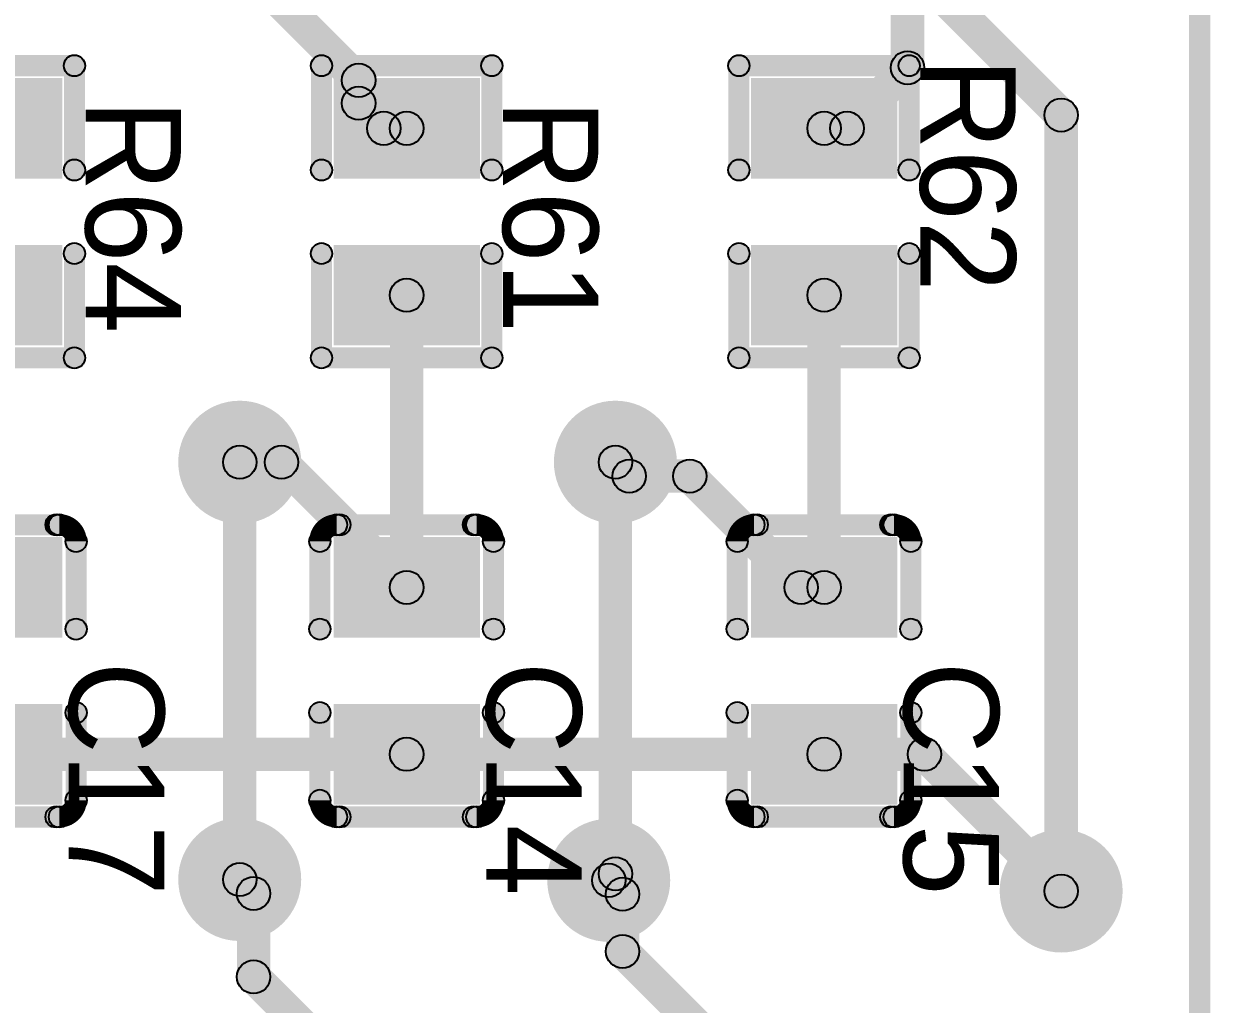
# Model space of a CAD drawing. Header units: millimetres. Extents: x 1.24 to 8.03, y 2.12 to 7.05.
# Drawn here: x 7.241 to 7.8, y 3.858 to 4.321 of the extents above; entities that cross this region are included whole.
import ezdxf

# ---------------------------------------------------------------- set-up
doc = ezdxf.new("R2010")
doc.units = ezdxf.units.MM
doc.header["$MEASUREMENT"] = 0
for name, color, linetype in [('BottomLayer', 5, 'Continuous'), ('BottomSolder', 6, 'Continuous'), ('KeepOutLayer', 6, 'Continuous'), ('TopLayer', 1, 'Continuous'), ('TopOverlay', 2, 'Continuous'), ('TopPaste', 8, 'Continuous'), ('TopSolder', 216, 'Continuous'), ('ViaHoleLayer', 16, 'Continuous')]:
    doc.layers.add(name, color=color, linetype=linetype)

# ---------------------------------------------------------------- blocks, each defined once
blk = doc.blocks.new('C0805_41')
at = {"layer": 'TopLayer'}
for points in [[(-0.059055, 0.030512), (-0.019685, 0.030512), (-0.019685, -0.030512), (-0.059055, -0.030512)], [(0.019685, 0.030512), (0.059055, 0.030512), (0.059055, -0.030512), (0.019685, -0.030512)]]:
    blk.add_hatch(color=1, dxfattribs=at).paths.add_polyline_path(points)
at = {"layer": 'TopOverlay'}
h = blk.add_hatch(color=2, dxfattribs=at)
edge = h.paths.add_edge_path()
edge.add_arc((-0.061023, 0.040945), 0.005, 0, 360)
h = blk.add_hatch(color=2, dxfattribs=at)
edge = h.paths.add_edge_path()
edge.add_arc((-0.061023, 0.040945), 0.005, 0, 360)
for points in [[(-0.019685, 0.045945), (-0.019685, 0.035945), (-0.061023, 0.035945), (-0.061023, 0.045945)], [(0.061023, 0.045945), (0.061023, 0.035945), (0.019685, 0.035945), (0.019685, 0.045945)], [(-0.063899, 0.031497), (-0.073899, 0.031497), (-0.073899, 0.033069), (-0.063899, 0.033069)], [(-0.063899, 0.031497), (-0.073899, 0.031497), (-0.073899, 0.032281), (-0.063899, 0.032281)], [(-0.063898, -0.031497), (-0.073898, -0.031497), (-0.073899, 0.031497), (-0.063899, 0.031497)], [(0.073899, 0.031497), (0.063899, 0.031497), (0.063899, 0.033069), (0.073899, 0.033069)], [(0.073899, -0.031496), (0.063899, -0.031496), (0.063899, 0.031497), (0.073899, 0.031497)], [(-0.063898, -0.03307), (-0.073898, -0.03307), (-0.073898, -0.031497), (-0.063898, -0.031497)], [(0.073899, -0.033069), (0.063899, -0.033069), (0.063899, -0.031496), (0.073899, -0.031496)], [(-0.019685, -0.035945), (-0.019685, -0.045945), (-0.061023, -0.045945), (-0.061023, -0.035945)], [(0.061023, -0.035945), (0.061023, -0.045945), (0.019685, -0.045945), (0.019685, -0.035945)]]:
    blk.add_hatch(color=2, dxfattribs=at).paths.add_polyline_path(points)
h = blk.add_hatch(color=2, dxfattribs=at)
edge = h.paths.add_edge_path()
edge.add_arc((-0.019685, 0.040945), 0.005, 0, 360)
h = blk.add_hatch(color=2, dxfattribs=at)
edge = h.paths.add_edge_path()
edge.add_arc((0.019685, 0.040945), 0.005, 0, 360)
h = blk.add_hatch(color=2, dxfattribs=at)
edge = h.paths.add_edge_path()
edge.add_arc((0.061023, 0.040945), 0.005, 0, 360)
h = blk.add_hatch(color=2, dxfattribs=at)
edge = h.paths.add_edge_path()
edge.add_arc((0.061023, 0.040945), 0.005, 0, 360)
h = blk.add_hatch(color=2, dxfattribs=at)
edge = h.paths.add_edge_path()
edge.add_arc((-0.068899, 0.033069), 0.005, 0, 360)
h = blk.add_hatch(color=2, dxfattribs=at)
edge = h.paths.add_edge_path()
edge.add_arc((-0.068899, 0.033069), 0.005, 0, 360)
h = blk.add_hatch(color=2, dxfattribs=at)
edge = h.paths.add_edge_path()
edge.add_arc((-0.068899, 0.032281), 0.005, 0, 360)
h = blk.add_hatch(color=2, dxfattribs=at)
edge = h.paths.add_edge_path()
edge.add_arc((-0.068899, 0.031497), 0.005, 0, 360)
h = blk.add_hatch(color=2, dxfattribs=at)
edge = h.paths.add_edge_path()
edge.add_arc((-0.068899, 0.031497), 0.005, 0, 360)
h = blk.add_hatch(color=2, dxfattribs=at)
edge = h.paths.add_edge_path()
edge.add_arc((-0.068899, 0.031497), 0.005, 0, 360)
h = blk.add_hatch(color=2, dxfattribs=at)
edge = h.paths.add_edge_path()
edge.add_arc((0.068899, 0.033069), 0.005, 0, 360)
h = blk.add_hatch(color=2, dxfattribs=at)
edge = h.paths.add_edge_path()
edge.add_arc((0.068899, 0.033069), 0.005, 0, 360)
h = blk.add_hatch(color=2, dxfattribs=at)
edge = h.paths.add_edge_path()
edge.add_arc((0.068899, 0.031497), 0.005, 0, 360)
h = blk.add_hatch(color=2, dxfattribs=at)
edge = h.paths.add_edge_path()
edge.add_arc((0.068899, 0.031497), 0.005, 0, 360)
h = blk.add_hatch(color=2, dxfattribs=at)
edge = h.paths.add_edge_path()
edge.add_arc((-0.068898, -0.031497), 0.005, 0, 360)
h = blk.add_hatch(color=2, dxfattribs=at)
edge = h.paths.add_edge_path()
edge.add_arc((-0.068898, -0.031497), 0.005, 0, 360)
h = blk.add_hatch(color=2, dxfattribs=at)
edge = h.paths.add_edge_path()
edge.add_arc((0.068899, -0.031496), 0.005, 0, 360)
h = blk.add_hatch(color=2, dxfattribs=at)
edge = h.paths.add_edge_path()
edge.add_arc((0.068899, -0.031496), 0.005, 0, 360)
h = blk.add_hatch(color=2, dxfattribs=at)
edge = h.paths.add_edge_path()
edge.add_arc((-0.068898, -0.03307), 0.005, 0, 360)
h = blk.add_hatch(color=2, dxfattribs=at)
edge = h.paths.add_edge_path()
edge.add_arc((-0.068898, -0.03307), 0.005, 0, 360)
h = blk.add_hatch(color=2, dxfattribs=at)
edge = h.paths.add_edge_path()
edge.add_arc((0.068899, -0.033069), 0.005, 0, 360)
h = blk.add_hatch(color=2, dxfattribs=at)
edge = h.paths.add_edge_path()
edge.add_arc((0.068899, -0.033069), 0.005, 0, 360)
h = blk.add_hatch(color=2, dxfattribs=at)
edge = h.paths.add_edge_path()
edge.add_arc((-0.061023, -0.040945), 0.005, 0, 360)
h = blk.add_hatch(color=2, dxfattribs=at)
edge = h.paths.add_edge_path()
edge.add_arc((-0.061023, -0.040945), 0.005, 0, 360)
h = blk.add_hatch(color=2, dxfattribs=at)
edge = h.paths.add_edge_path()
edge.add_arc((-0.019685, -0.040945), 0.005, 0, 360)
h = blk.add_hatch(color=2, dxfattribs=at)
edge = h.paths.add_edge_path()
edge.add_arc((0.019685, -0.040945), 0.005, 0, 360)
h = blk.add_hatch(color=2, dxfattribs=at)
edge = h.paths.add_edge_path()
edge.add_arc((0.061023, -0.040945), 0.005, 0, 360)
h = blk.add_hatch(color=2, dxfattribs=at)
edge = h.paths.add_edge_path()
edge.add_arc((0.061023, -0.040945), 0.005, 0, 360)
at = {"layer": 'TopPaste'}
for points in [[(-0.059055, 0.030512), (-0.019685, 0.030512), (-0.019685, -0.030512), (-0.059055, -0.030512)], [(0.019685, 0.030512), (0.059055, 0.030512), (0.059055, -0.030512), (0.019685, -0.030512)]]:
    blk.add_hatch(color=8, dxfattribs=at).paths.add_polyline_path(points)
at = {"layer": 'TopSolder'}
for points in [[(-0.063055, 0.034512), (-0.015685, 0.034512), (-0.015685, -0.034512), (-0.063055, -0.034512)], [(0.015685, 0.034512), (0.063055, 0.034512), (0.063055, -0.034512), (0.015685, -0.034512)]]:
    blk.add_hatch(color=216, dxfattribs=at).paths.add_polyline_path(points)
at = {"layer": 'TopOverlay', "const_width": 0.01}
for points in [[(-0.068899, 0.033069, -0.4142136), (-0.061023, 0.040945)], [(0.061023, 0.040945, -0.4142136), (0.068899, 0.033069)], [(-0.061023, -0.040945, -0.4142136), (-0.068898, -0.03307)], [(0.068899, -0.033069, -0.4142136), (0.061023, -0.040945)]]:
    blk.add_lwpolyline(points, format="xyb", dxfattribs=at)
at = {"layer": 'TopOverlay'}
for centre in [(-0.061023, 0.040945), (-0.061023, 0.040945), (-0.019685, 0.040945), (0.019685, 0.040945), (0.061023, 0.040945), (0.061023, 0.040945), (-0.068899, 0.033069), (-0.068899, 0.033069), (-0.068899, 0.032281), (-0.068899, 0.031497), (-0.068899, 0.031497), (-0.068899, 0.031497), (0.068899, 0.033069), (0.068899, 0.033069), (0.068899, 0.031497), (0.068899, 0.031497), (-0.068898, -0.031497), (-0.068898, -0.031497), (0.068899, -0.031496), (0.068899, -0.031496), (-0.068898, -0.03307), (-0.068898, -0.03307), (0.068899, -0.033069), (0.068899, -0.033069), (-0.061023, -0.040945), (-0.061023, -0.040945), (-0.019685, -0.040945), (0.019685, -0.040945), (0.061023, -0.040945), (0.061023, -0.040945)]:
    blk.add_circle(centre, 0.005, dxfattribs=at)
blk = doc.blocks.new('C0805_42')
at = {"layer": 'TopLayer'}
for points in [[(-0.059055, 0.030512), (-0.019685, 0.030512), (-0.019685, -0.030512), (-0.059055, -0.030512)], [(0.019685, 0.030512), (0.059055, 0.030512), (0.059055, -0.030512), (0.019685, -0.030512)]]:
    blk.add_hatch(color=1, dxfattribs=at).paths.add_polyline_path(points)
at = {"layer": 'TopOverlay'}
h = blk.add_hatch(color=2, dxfattribs=at)
edge = h.paths.add_edge_path()
edge.add_arc((-0.061023, 0.040945), 0.005, 0, 360)
h = blk.add_hatch(color=2, dxfattribs=at)
edge = h.paths.add_edge_path()
edge.add_arc((-0.061023, 0.040945), 0.005, 0, 360)
for points in [[(-0.019685, 0.045945), (-0.019685, 0.035945), (-0.061023, 0.035945), (-0.061023, 0.045945)], [(0.061023, 0.045945), (0.061023, 0.035945), (0.019685, 0.035945), (0.019685, 0.045945)], [(-0.063899, 0.031497), (-0.073899, 0.031497), (-0.073899, 0.033069), (-0.063899, 0.033069)], [(-0.063899, 0.031497), (-0.073899, 0.031497), (-0.073899, 0.032281), (-0.063899, 0.032281)], [(-0.063898, -0.031497), (-0.073898, -0.031497), (-0.073899, 0.031497), (-0.063899, 0.031497)], [(0.073899, 0.031497), (0.063899, 0.031497), (0.063899, 0.033069), (0.073899, 0.033069)], [(0.073899, -0.031496), (0.063899, -0.031496), (0.063899, 0.031497), (0.073899, 0.031497)], [(-0.063898, -0.03307), (-0.073898, -0.03307), (-0.073898, -0.031497), (-0.063898, -0.031497)], [(0.073899, -0.033069), (0.063899, -0.033069), (0.063899, -0.031496), (0.073899, -0.031496)], [(-0.019685, -0.035945), (-0.019685, -0.045945), (-0.061023, -0.045945), (-0.061023, -0.035945)], [(0.061023, -0.035945), (0.061023, -0.045945), (0.019685, -0.045945), (0.019685, -0.035945)]]:
    blk.add_hatch(color=2, dxfattribs=at).paths.add_polyline_path(points)
h = blk.add_hatch(color=2, dxfattribs=at)
edge = h.paths.add_edge_path()
edge.add_arc((-0.019685, 0.040945), 0.005, 0, 360)
h = blk.add_hatch(color=2, dxfattribs=at)
edge = h.paths.add_edge_path()
edge.add_arc((0.019685, 0.040945), 0.005, 0, 360)
h = blk.add_hatch(color=2, dxfattribs=at)
edge = h.paths.add_edge_path()
edge.add_arc((0.061023, 0.040945), 0.005, 0, 360)
h = blk.add_hatch(color=2, dxfattribs=at)
edge = h.paths.add_edge_path()
edge.add_arc((0.061023, 0.040945), 0.005, 0, 360)
h = blk.add_hatch(color=2, dxfattribs=at)
edge = h.paths.add_edge_path()
edge.add_arc((-0.068899, 0.033069), 0.005, 0, 360)
h = blk.add_hatch(color=2, dxfattribs=at)
edge = h.paths.add_edge_path()
edge.add_arc((-0.068899, 0.033069), 0.005, 0, 360)
h = blk.add_hatch(color=2, dxfattribs=at)
edge = h.paths.add_edge_path()
edge.add_arc((-0.068899, 0.032281), 0.005, 0, 360)
h = blk.add_hatch(color=2, dxfattribs=at)
edge = h.paths.add_edge_path()
edge.add_arc((-0.068899, 0.031497), 0.005, 0, 360)
h = blk.add_hatch(color=2, dxfattribs=at)
edge = h.paths.add_edge_path()
edge.add_arc((-0.068899, 0.031497), 0.005, 0, 360)
h = blk.add_hatch(color=2, dxfattribs=at)
edge = h.paths.add_edge_path()
edge.add_arc((-0.068899, 0.031497), 0.005, 0, 360)
h = blk.add_hatch(color=2, dxfattribs=at)
edge = h.paths.add_edge_path()
edge.add_arc((0.068899, 0.033069), 0.005, 0, 360)
h = blk.add_hatch(color=2, dxfattribs=at)
edge = h.paths.add_edge_path()
edge.add_arc((0.068899, 0.033069), 0.005, 0, 360)
h = blk.add_hatch(color=2, dxfattribs=at)
edge = h.paths.add_edge_path()
edge.add_arc((0.068899, 0.031497), 0.005, 0, 360)
h = blk.add_hatch(color=2, dxfattribs=at)
edge = h.paths.add_edge_path()
edge.add_arc((0.068899, 0.031497), 0.005, 0, 360)
h = blk.add_hatch(color=2, dxfattribs=at)
edge = h.paths.add_edge_path()
edge.add_arc((-0.068898, -0.031497), 0.005, 0, 360)
h = blk.add_hatch(color=2, dxfattribs=at)
edge = h.paths.add_edge_path()
edge.add_arc((-0.068898, -0.031497), 0.005, 0, 360)
h = blk.add_hatch(color=2, dxfattribs=at)
edge = h.paths.add_edge_path()
edge.add_arc((0.068899, -0.031496), 0.005, 0, 360)
h = blk.add_hatch(color=2, dxfattribs=at)
edge = h.paths.add_edge_path()
edge.add_arc((0.068899, -0.031496), 0.005, 0, 360)
h = blk.add_hatch(color=2, dxfattribs=at)
edge = h.paths.add_edge_path()
edge.add_arc((-0.068898, -0.03307), 0.005, 0, 360)
h = blk.add_hatch(color=2, dxfattribs=at)
edge = h.paths.add_edge_path()
edge.add_arc((-0.068898, -0.03307), 0.005, 0, 360)
h = blk.add_hatch(color=2, dxfattribs=at)
edge = h.paths.add_edge_path()
edge.add_arc((0.068899, -0.033069), 0.005, 0, 360)
h = blk.add_hatch(color=2, dxfattribs=at)
edge = h.paths.add_edge_path()
edge.add_arc((0.068899, -0.033069), 0.005, 0, 360)
h = blk.add_hatch(color=2, dxfattribs=at)
edge = h.paths.add_edge_path()
edge.add_arc((-0.061023, -0.040945), 0.005, 0, 360)
h = blk.add_hatch(color=2, dxfattribs=at)
edge = h.paths.add_edge_path()
edge.add_arc((-0.061023, -0.040945), 0.005, 0, 360)
h = blk.add_hatch(color=2, dxfattribs=at)
edge = h.paths.add_edge_path()
edge.add_arc((-0.019685, -0.040945), 0.005, 0, 360)
h = blk.add_hatch(color=2, dxfattribs=at)
edge = h.paths.add_edge_path()
edge.add_arc((0.019685, -0.040945), 0.005, 0, 360)
h = blk.add_hatch(color=2, dxfattribs=at)
edge = h.paths.add_edge_path()
edge.add_arc((0.061023, -0.040945), 0.005, 0, 360)
h = blk.add_hatch(color=2, dxfattribs=at)
edge = h.paths.add_edge_path()
edge.add_arc((0.061023, -0.040945), 0.005, 0, 360)
at = {"layer": 'TopPaste'}
for points in [[(-0.059055, 0.030512), (-0.019685, 0.030512), (-0.019685, -0.030512), (-0.059055, -0.030512)], [(0.019685, 0.030512), (0.059055, 0.030512), (0.059055, -0.030512), (0.019685, -0.030512)]]:
    blk.add_hatch(color=8, dxfattribs=at).paths.add_polyline_path(points)
at = {"layer": 'TopSolder'}
for points in [[(-0.063055, 0.034512), (-0.015685, 0.034512), (-0.015685, -0.034512), (-0.063055, -0.034512)], [(0.015685, 0.034512), (0.063055, 0.034512), (0.063055, -0.034512), (0.015685, -0.034512)]]:
    blk.add_hatch(color=216, dxfattribs=at).paths.add_polyline_path(points)
at = {"layer": 'TopOverlay', "const_width": 0.01}
for points in [[(-0.068899, 0.033069, -0.4142136), (-0.061023, 0.040945)], [(0.061023, 0.040945, -0.4142136), (0.068899, 0.033069)], [(-0.061023, -0.040945, -0.4142136), (-0.068898, -0.03307)], [(0.068899, -0.033069, -0.4142136), (0.061023, -0.040945)]]:
    blk.add_lwpolyline(points, format="xyb", dxfattribs=at)
at = {"layer": 'TopOverlay'}
for centre in [(-0.061023, 0.040945), (-0.061023, 0.040945), (-0.019685, 0.040945), (0.019685, 0.040945), (0.061023, 0.040945), (0.061023, 0.040945), (-0.068899, 0.033069), (-0.068899, 0.033069), (-0.068899, 0.032281), (-0.068899, 0.031497), (-0.068899, 0.031497), (-0.068899, 0.031497), (0.068899, 0.033069), (0.068899, 0.033069), (0.068899, 0.031497), (0.068899, 0.031497), (-0.068898, -0.031497), (-0.068898, -0.031497), (0.068899, -0.031496), (0.068899, -0.031496), (-0.068898, -0.03307), (-0.068898, -0.03307), (0.068899, -0.033069), (0.068899, -0.033069), (-0.061023, -0.040945), (-0.061023, -0.040945), (-0.019685, -0.040945), (0.019685, -0.040945), (0.061023, -0.040945), (0.061023, -0.040945)]:
    blk.add_circle(centre, 0.005, dxfattribs=at)
blk = doc.blocks.new('C0805_44')
at = {"layer": 'TopLayer'}
for points in [[(-0.059055, 0.030512), (-0.019685, 0.030512), (-0.019685, -0.030512), (-0.059055, -0.030512)], [(0.019685, 0.030512), (0.059055, 0.030512), (0.059055, -0.030512), (0.019685, -0.030512)]]:
    blk.add_hatch(color=1, dxfattribs=at).paths.add_polyline_path(points)
at = {"layer": 'TopOverlay'}
h = blk.add_hatch(color=2, dxfattribs=at)
edge = h.paths.add_edge_path()
edge.add_arc((-0.061023, 0.040945), 0.005, 0, 360)
h = blk.add_hatch(color=2, dxfattribs=at)
edge = h.paths.add_edge_path()
edge.add_arc((-0.061023, 0.040945), 0.005, 0, 360)
for points in [[(-0.019685, 0.045945), (-0.019685, 0.035945), (-0.061023, 0.035945), (-0.061023, 0.045945)], [(0.061023, 0.045945), (0.061023, 0.035945), (0.019685, 0.035945), (0.019685, 0.045945)], [(-0.063899, 0.031497), (-0.073899, 0.031497), (-0.073899, 0.033069), (-0.063899, 0.033069)], [(-0.063899, 0.031497), (-0.073899, 0.031497), (-0.073899, 0.032281), (-0.063899, 0.032281)], [(-0.063898, -0.031497), (-0.073898, -0.031497), (-0.073899, 0.031497), (-0.063899, 0.031497)], [(0.073899, 0.031497), (0.063899, 0.031497), (0.063899, 0.033069), (0.073899, 0.033069)], [(0.073899, -0.031496), (0.063899, -0.031496), (0.063899, 0.031497), (0.073899, 0.031497)], [(-0.063898, -0.03307), (-0.073898, -0.03307), (-0.073898, -0.031497), (-0.063898, -0.031497)], [(0.073899, -0.033069), (0.063899, -0.033069), (0.063899, -0.031496), (0.073899, -0.031496)], [(-0.019685, -0.035945), (-0.019685, -0.045945), (-0.061023, -0.045945), (-0.061023, -0.035945)], [(0.061023, -0.035945), (0.061023, -0.045945), (0.019685, -0.045945), (0.019685, -0.035945)]]:
    blk.add_hatch(color=2, dxfattribs=at).paths.add_polyline_path(points)
h = blk.add_hatch(color=2, dxfattribs=at)
edge = h.paths.add_edge_path()
edge.add_arc((-0.019685, 0.040945), 0.005, 0, 360)
h = blk.add_hatch(color=2, dxfattribs=at)
edge = h.paths.add_edge_path()
edge.add_arc((0.019685, 0.040945), 0.005, 0, 360)
h = blk.add_hatch(color=2, dxfattribs=at)
edge = h.paths.add_edge_path()
edge.add_arc((0.061023, 0.040945), 0.005, 0, 360)
h = blk.add_hatch(color=2, dxfattribs=at)
edge = h.paths.add_edge_path()
edge.add_arc((0.061023, 0.040945), 0.005, 0, 360)
h = blk.add_hatch(color=2, dxfattribs=at)
edge = h.paths.add_edge_path()
edge.add_arc((-0.068899, 0.033069), 0.005, 0, 360)
h = blk.add_hatch(color=2, dxfattribs=at)
edge = h.paths.add_edge_path()
edge.add_arc((-0.068899, 0.033069), 0.005, 0, 360)
h = blk.add_hatch(color=2, dxfattribs=at)
edge = h.paths.add_edge_path()
edge.add_arc((-0.068899, 0.032281), 0.005, 0, 360)
h = blk.add_hatch(color=2, dxfattribs=at)
edge = h.paths.add_edge_path()
edge.add_arc((-0.068899, 0.031497), 0.005, 0, 360)
h = blk.add_hatch(color=2, dxfattribs=at)
edge = h.paths.add_edge_path()
edge.add_arc((-0.068899, 0.031497), 0.005, 0, 360)
h = blk.add_hatch(color=2, dxfattribs=at)
edge = h.paths.add_edge_path()
edge.add_arc((-0.068899, 0.031497), 0.005, 0, 360)
h = blk.add_hatch(color=2, dxfattribs=at)
edge = h.paths.add_edge_path()
edge.add_arc((0.068899, 0.033069), 0.005, 0, 360)
h = blk.add_hatch(color=2, dxfattribs=at)
edge = h.paths.add_edge_path()
edge.add_arc((0.068899, 0.033069), 0.005, 0, 360)
h = blk.add_hatch(color=2, dxfattribs=at)
edge = h.paths.add_edge_path()
edge.add_arc((0.068899, 0.031497), 0.005, 0, 360)
h = blk.add_hatch(color=2, dxfattribs=at)
edge = h.paths.add_edge_path()
edge.add_arc((0.068899, 0.031497), 0.005, 0, 360)
h = blk.add_hatch(color=2, dxfattribs=at)
edge = h.paths.add_edge_path()
edge.add_arc((-0.068898, -0.031497), 0.005, 0, 360)
h = blk.add_hatch(color=2, dxfattribs=at)
edge = h.paths.add_edge_path()
edge.add_arc((-0.068898, -0.031497), 0.005, 0, 360)
h = blk.add_hatch(color=2, dxfattribs=at)
edge = h.paths.add_edge_path()
edge.add_arc((0.068899, -0.031496), 0.005, 0, 360)
h = blk.add_hatch(color=2, dxfattribs=at)
edge = h.paths.add_edge_path()
edge.add_arc((0.068899, -0.031496), 0.005, 0, 360)
h = blk.add_hatch(color=2, dxfattribs=at)
edge = h.paths.add_edge_path()
edge.add_arc((-0.068898, -0.03307), 0.005, 0, 360)
h = blk.add_hatch(color=2, dxfattribs=at)
edge = h.paths.add_edge_path()
edge.add_arc((-0.068898, -0.03307), 0.005, 0, 360)
h = blk.add_hatch(color=2, dxfattribs=at)
edge = h.paths.add_edge_path()
edge.add_arc((0.068899, -0.033069), 0.005, 0, 360)
h = blk.add_hatch(color=2, dxfattribs=at)
edge = h.paths.add_edge_path()
edge.add_arc((0.068899, -0.033069), 0.005, 0, 360)
h = blk.add_hatch(color=2, dxfattribs=at)
edge = h.paths.add_edge_path()
edge.add_arc((-0.061023, -0.040945), 0.005, 0, 360)
h = blk.add_hatch(color=2, dxfattribs=at)
edge = h.paths.add_edge_path()
edge.add_arc((-0.061023, -0.040945), 0.005, 0, 360)
h = blk.add_hatch(color=2, dxfattribs=at)
edge = h.paths.add_edge_path()
edge.add_arc((-0.019685, -0.040945), 0.005, 0, 360)
h = blk.add_hatch(color=2, dxfattribs=at)
edge = h.paths.add_edge_path()
edge.add_arc((0.019685, -0.040945), 0.005, 0, 360)
h = blk.add_hatch(color=2, dxfattribs=at)
edge = h.paths.add_edge_path()
edge.add_arc((0.061023, -0.040945), 0.005, 0, 360)
h = blk.add_hatch(color=2, dxfattribs=at)
edge = h.paths.add_edge_path()
edge.add_arc((0.061023, -0.040945), 0.005, 0, 360)
at = {"layer": 'TopPaste'}
for points in [[(-0.059055, 0.030512), (-0.019685, 0.030512), (-0.019685, -0.030512), (-0.059055, -0.030512)], [(0.019685, 0.030512), (0.059055, 0.030512), (0.059055, -0.030512), (0.019685, -0.030512)]]:
    blk.add_hatch(color=8, dxfattribs=at).paths.add_polyline_path(points)
at = {"layer": 'TopSolder'}
for points in [[(-0.063055, 0.034512), (-0.015685, 0.034512), (-0.015685, -0.034512), (-0.063055, -0.034512)], [(0.015685, 0.034512), (0.063055, 0.034512), (0.063055, -0.034512), (0.015685, -0.034512)]]:
    blk.add_hatch(color=216, dxfattribs=at).paths.add_polyline_path(points)
at = {"layer": 'TopOverlay', "const_width": 0.01}
for points in [[(-0.068899, 0.033069, -0.4142136), (-0.061023, 0.040945)], [(0.061023, 0.040945, -0.4142136), (0.068899, 0.033069)], [(-0.061023, -0.040945, -0.4142136), (-0.068898, -0.03307)], [(0.068899, -0.033069, -0.4142136), (0.061023, -0.040945)]]:
    blk.add_lwpolyline(points, format="xyb", dxfattribs=at)
at = {"layer": 'TopOverlay'}
for centre in [(-0.061023, 0.040945), (-0.061023, 0.040945), (-0.019685, 0.040945), (0.019685, 0.040945), (0.061023, 0.040945), (0.061023, 0.040945), (-0.068899, 0.033069), (-0.068899, 0.033069), (-0.068899, 0.032281), (-0.068899, 0.031497), (-0.068899, 0.031497), (-0.068899, 0.031497), (0.068899, 0.033069), (0.068899, 0.033069), (0.068899, 0.031497), (0.068899, 0.031497), (-0.068898, -0.031497), (-0.068898, -0.031497), (0.068899, -0.031496), (0.068899, -0.031496), (-0.068898, -0.03307), (-0.068898, -0.03307), (0.068899, -0.033069), (0.068899, -0.033069), (-0.061023, -0.040945), (-0.061023, -0.040945), (-0.019685, -0.040945), (0.019685, -0.040945), (0.061023, -0.040945), (0.061023, -0.040945)]:
    blk.add_circle(centre, 0.005, dxfattribs=at)
blk = doc.blocks.new('R0805_111')
at = {"layer": 'TopLayer'}
for points in [[(-0.05906, 0.03051), (-0.01969, 0.03051), (-0.01969, -0.03051), (-0.05906, -0.03051)], [(0.01969, 0.03051), (0.05906, 0.03051), (0.05906, -0.03051), (0.01969, -0.03051)]]:
    blk.add_hatch(color=1, dxfattribs=at).paths.add_polyline_path(points)
at = {"layer": 'TopOverlay'}
h = blk.add_hatch(color=2, dxfattribs=at)
edge = h.paths.add_edge_path()
edge.add_arc((-0.0689, 0.04016), 0.005, 0, 360)
h = blk.add_hatch(color=2, dxfattribs=at)
edge = h.paths.add_edge_path()
edge.add_arc((-0.0689, 0.04016), 0.005, 0, 360)
for points in [[(-0.0689, 0.03516), (-0.0689, 0.04516), (-0.01969, 0.04516), (-0.01969, 0.03516)], [(0.01969, 0.03516), (0.01969, 0.04516), (0.0689, 0.04516), (0.0689, 0.03516)], [(-0.0739, 0.04016), (-0.0639, 0.04016), (-0.0639, -0.04016), (-0.0739, -0.04016)], [(0.0639, 0.04016), (0.0739, 0.04016), (0.0739, -0.04016), (0.0639, -0.04016)], [(-0.0689, -0.04516), (-0.0689, -0.03516), (-0.01969, -0.03516), (-0.01969, -0.04516)], [(0.01969, -0.04516), (0.01969, -0.03516), (0.0689, -0.03516), (0.0689, -0.04516)]]:
    blk.add_hatch(color=2, dxfattribs=at).paths.add_polyline_path(points)
h = blk.add_hatch(color=2, dxfattribs=at)
edge = h.paths.add_edge_path()
edge.add_arc((-0.01969, 0.04016), 0.005, 0, 360)
h = blk.add_hatch(color=2, dxfattribs=at)
edge = h.paths.add_edge_path()
edge.add_arc((0.01969, 0.04016), 0.005, 0, 360)
h = blk.add_hatch(color=2, dxfattribs=at)
edge = h.paths.add_edge_path()
edge.add_arc((0.0689, 0.04016), 0.005, 0, 360)
h = blk.add_hatch(color=2, dxfattribs=at)
edge = h.paths.add_edge_path()
edge.add_arc((0.0689, 0.04016), 0.005, 0, 360)
h = blk.add_hatch(color=2, dxfattribs=at)
edge = h.paths.add_edge_path()
edge.add_arc((-0.0689, -0.04016), 0.005, 0, 360)
h = blk.add_hatch(color=2, dxfattribs=at)
edge = h.paths.add_edge_path()
edge.add_arc((-0.0689, -0.04016), 0.005, 0, 360)
h = blk.add_hatch(color=2, dxfattribs=at)
edge = h.paths.add_edge_path()
edge.add_arc((-0.01969, -0.04016), 0.005, 0, 360)
h = blk.add_hatch(color=2, dxfattribs=at)
edge = h.paths.add_edge_path()
edge.add_arc((0.01969, -0.04016), 0.005, 0, 360)
h = blk.add_hatch(color=2, dxfattribs=at)
edge = h.paths.add_edge_path()
edge.add_arc((0.0689, -0.04016), 0.005, 0, 360)
h = blk.add_hatch(color=2, dxfattribs=at)
edge = h.paths.add_edge_path()
edge.add_arc((0.0689, -0.04016), 0.005, 0, 360)
at = {"layer": 'TopPaste'}
for points in [[(-0.05906, 0.03051), (-0.01969, 0.03051), (-0.01969, -0.03051), (-0.05906, -0.03051)], [(0.01969, 0.03051), (0.05906, 0.03051), (0.05906, -0.03051), (0.01969, -0.03051)]]:
    blk.add_hatch(color=8, dxfattribs=at).paths.add_polyline_path(points)
at = {"layer": 'TopSolder'}
for points in [[(-0.06305, 0.03451), (-0.01569, 0.03451), (-0.01569, -0.03451), (-0.06305, -0.03451)], [(0.01569, 0.03451), (0.06305, 0.03451), (0.06305, -0.03451), (0.01569, -0.03451)]]:
    blk.add_hatch(color=216, dxfattribs=at).paths.add_polyline_path(points)
at = {"layer": 'TopOverlay'}
for centre in [(-0.0689, 0.04016), (-0.0689, 0.04016), (-0.01969, 0.04016), (0.01969, 0.04016), (0.0689, 0.04016), (0.0689, 0.04016), (-0.0689, -0.04016), (-0.0689, -0.04016), (-0.01969, -0.04016), (0.01969, -0.04016), (0.0689, -0.04016), (0.0689, -0.04016)]:
    blk.add_circle(centre, 0.005, dxfattribs=at)
blk = doc.blocks.new('R0805_112')
at = {"layer": 'TopLayer'}
for points in [[(-0.05906, 0.03051), (-0.01969, 0.03051), (-0.01969, -0.03051), (-0.05906, -0.03051)], [(0.01969, 0.03051), (0.05906, 0.03051), (0.05906, -0.03051), (0.01969, -0.03051)]]:
    blk.add_hatch(color=1, dxfattribs=at).paths.add_polyline_path(points)
at = {"layer": 'TopOverlay'}
h = blk.add_hatch(color=2, dxfattribs=at)
edge = h.paths.add_edge_path()
edge.add_arc((-0.0689, 0.04016), 0.005, 0, 360)
h = blk.add_hatch(color=2, dxfattribs=at)
edge = h.paths.add_edge_path()
edge.add_arc((-0.0689, 0.04016), 0.005, 0, 360)
for points in [[(-0.0689, 0.03516), (-0.0689, 0.04516), (-0.01969, 0.04516), (-0.01969, 0.03516)], [(0.01969, 0.03516), (0.01969, 0.04516), (0.0689, 0.04516), (0.0689, 0.03516)], [(-0.0739, 0.04016), (-0.0639, 0.04016), (-0.0639, -0.04016), (-0.0739, -0.04016)], [(0.0639, 0.04016), (0.0739, 0.04016), (0.0739, -0.04016), (0.0639, -0.04016)], [(-0.0689, -0.04516), (-0.0689, -0.03516), (-0.01969, -0.03516), (-0.01969, -0.04516)], [(0.01969, -0.04516), (0.01969, -0.03516), (0.0689, -0.03516), (0.0689, -0.04516)]]:
    blk.add_hatch(color=2, dxfattribs=at).paths.add_polyline_path(points)
h = blk.add_hatch(color=2, dxfattribs=at)
edge = h.paths.add_edge_path()
edge.add_arc((-0.01969, 0.04016), 0.005, 0, 360)
h = blk.add_hatch(color=2, dxfattribs=at)
edge = h.paths.add_edge_path()
edge.add_arc((0.01969, 0.04016), 0.005, 0, 360)
h = blk.add_hatch(color=2, dxfattribs=at)
edge = h.paths.add_edge_path()
edge.add_arc((0.0689, 0.04016), 0.005, 0, 360)
h = blk.add_hatch(color=2, dxfattribs=at)
edge = h.paths.add_edge_path()
edge.add_arc((0.0689, 0.04016), 0.005, 0, 360)
h = blk.add_hatch(color=2, dxfattribs=at)
edge = h.paths.add_edge_path()
edge.add_arc((-0.0689, -0.04016), 0.005, 0, 360)
h = blk.add_hatch(color=2, dxfattribs=at)
edge = h.paths.add_edge_path()
edge.add_arc((-0.0689, -0.04016), 0.005, 0, 360)
h = blk.add_hatch(color=2, dxfattribs=at)
edge = h.paths.add_edge_path()
edge.add_arc((-0.01969, -0.04016), 0.005, 0, 360)
h = blk.add_hatch(color=2, dxfattribs=at)
edge = h.paths.add_edge_path()
edge.add_arc((0.01969, -0.04016), 0.005, 0, 360)
h = blk.add_hatch(color=2, dxfattribs=at)
edge = h.paths.add_edge_path()
edge.add_arc((0.0689, -0.04016), 0.005, 0, 360)
h = blk.add_hatch(color=2, dxfattribs=at)
edge = h.paths.add_edge_path()
edge.add_arc((0.0689, -0.04016), 0.005, 0, 360)
at = {"layer": 'TopPaste'}
for points in [[(-0.05906, 0.03051), (-0.01969, 0.03051), (-0.01969, -0.03051), (-0.05906, -0.03051)], [(0.01969, 0.03051), (0.05906, 0.03051), (0.05906, -0.03051), (0.01969, -0.03051)]]:
    blk.add_hatch(color=8, dxfattribs=at).paths.add_polyline_path(points)
at = {"layer": 'TopSolder'}
for points in [[(-0.06305, 0.03451), (-0.01569, 0.03451), (-0.01569, -0.03451), (-0.06305, -0.03451)], [(0.01569, 0.03451), (0.06305, 0.03451), (0.06305, -0.03451), (0.01569, -0.03451)]]:
    blk.add_hatch(color=216, dxfattribs=at).paths.add_polyline_path(points)
at = {"layer": 'TopOverlay'}
for centre in [(-0.0689, 0.04016), (-0.0689, 0.04016), (-0.01969, 0.04016), (0.01969, 0.04016), (0.0689, 0.04016), (0.0689, 0.04016), (-0.0689, -0.04016), (-0.0689, -0.04016), (-0.01969, -0.04016), (0.01969, -0.04016), (0.0689, -0.04016), (0.0689, -0.04016)]:
    blk.add_circle(centre, 0.005, dxfattribs=at)
blk = doc.blocks.new('R0805_114')
at = {"layer": 'TopLayer'}
for points in [[(-0.05906, 0.03051), (-0.01969, 0.03051), (-0.01969, -0.03051), (-0.05906, -0.03051)], [(0.01969, 0.03051), (0.05906, 0.03051), (0.05906, -0.03051), (0.01969, -0.03051)]]:
    blk.add_hatch(color=1, dxfattribs=at).paths.add_polyline_path(points)
at = {"layer": 'TopOverlay'}
h = blk.add_hatch(color=2, dxfattribs=at)
edge = h.paths.add_edge_path()
edge.add_arc((-0.0689, 0.04016), 0.005, 0, 360)
h = blk.add_hatch(color=2, dxfattribs=at)
edge = h.paths.add_edge_path()
edge.add_arc((-0.0689, 0.04016), 0.005, 0, 360)
for points in [[(-0.0689, 0.03516), (-0.0689, 0.04516), (-0.01969, 0.04516), (-0.01969, 0.03516)], [(0.01969, 0.03516), (0.01969, 0.04516), (0.0689, 0.04516), (0.0689, 0.03516)], [(-0.0739, 0.04016), (-0.0639, 0.04016), (-0.0639, -0.04016), (-0.0739, -0.04016)], [(0.0639, 0.04016), (0.0739, 0.04016), (0.0739, -0.04016), (0.0639, -0.04016)], [(-0.0689, -0.04516), (-0.0689, -0.03516), (-0.01969, -0.03516), (-0.01969, -0.04516)], [(0.01969, -0.04516), (0.01969, -0.03516), (0.0689, -0.03516), (0.0689, -0.04516)]]:
    blk.add_hatch(color=2, dxfattribs=at).paths.add_polyline_path(points)
h = blk.add_hatch(color=2, dxfattribs=at)
edge = h.paths.add_edge_path()
edge.add_arc((-0.01969, 0.04016), 0.005, 0, 360)
h = blk.add_hatch(color=2, dxfattribs=at)
edge = h.paths.add_edge_path()
edge.add_arc((0.01969, 0.04016), 0.005, 0, 360)
h = blk.add_hatch(color=2, dxfattribs=at)
edge = h.paths.add_edge_path()
edge.add_arc((0.0689, 0.04016), 0.005, 0, 360)
h = blk.add_hatch(color=2, dxfattribs=at)
edge = h.paths.add_edge_path()
edge.add_arc((0.0689, 0.04016), 0.005, 0, 360)
h = blk.add_hatch(color=2, dxfattribs=at)
edge = h.paths.add_edge_path()
edge.add_arc((-0.0689, -0.04016), 0.005, 0, 360)
h = blk.add_hatch(color=2, dxfattribs=at)
edge = h.paths.add_edge_path()
edge.add_arc((-0.0689, -0.04016), 0.005, 0, 360)
h = blk.add_hatch(color=2, dxfattribs=at)
edge = h.paths.add_edge_path()
edge.add_arc((-0.01969, -0.04016), 0.005, 0, 360)
h = blk.add_hatch(color=2, dxfattribs=at)
edge = h.paths.add_edge_path()
edge.add_arc((0.01969, -0.04016), 0.005, 0, 360)
h = blk.add_hatch(color=2, dxfattribs=at)
edge = h.paths.add_edge_path()
edge.add_arc((0.0689, -0.04016), 0.005, 0, 360)
h = blk.add_hatch(color=2, dxfattribs=at)
edge = h.paths.add_edge_path()
edge.add_arc((0.0689, -0.04016), 0.005, 0, 360)
at = {"layer": 'TopPaste'}
for points in [[(-0.05906, 0.03051), (-0.01969, 0.03051), (-0.01969, -0.03051), (-0.05906, -0.03051)], [(0.01969, 0.03051), (0.05906, 0.03051), (0.05906, -0.03051), (0.01969, -0.03051)]]:
    blk.add_hatch(color=8, dxfattribs=at).paths.add_polyline_path(points)
at = {"layer": 'TopSolder'}
for points in [[(-0.06305, 0.03451), (-0.01569, 0.03451), (-0.01569, -0.03451), (-0.06305, -0.03451)], [(0.01569, 0.03451), (0.06305, 0.03451), (0.06305, -0.03451), (0.01569, -0.03451)]]:
    blk.add_hatch(color=216, dxfattribs=at).paths.add_polyline_path(points)
at = {"layer": 'TopOverlay'}
for centre in [(-0.0689, 0.04016), (-0.0689, 0.04016), (-0.01969, 0.04016), (0.01969, 0.04016), (0.0689, 0.04016), (0.0689, 0.04016), (-0.0689, -0.04016), (-0.0689, -0.04016), (-0.01969, -0.04016), (0.01969, -0.04016), (0.0689, -0.04016), (0.0689, -0.04016)]:
    blk.add_circle(centre, 0.005, dxfattribs=at)

msp = doc.modelspace()

# ---------------------------------------------------------------- hatches: boundary and pattern name
at = {"layer": 'BottomLayer'}
for points in [[(7.63223, 4.36451), (7.64336, 4.37565), (7.73552, 4.28349), (7.72438, 4.27235)], [(7.73783, 3.91189), (7.72208, 3.91189), (7.72208, 4.27792), (7.73783, 4.27792)], [(7.35039, 3.91732), (7.33465, 3.91732), (7.33465, 4.11417), (7.35039, 4.11417)], [(7.52756, 3.92006), (7.51181, 3.92006), (7.51181, 4.11417), (7.52756, 4.11417)], [(7.52213, 3.91137), (7.51099, 3.9225), (7.51412, 3.92563), (7.52525, 3.9145)]]:
    msp.add_hatch(color=5, dxfattribs=at).paths.add_polyline_path(points)
h = msp.add_hatch(color=5, dxfattribs=at)
edge = h.paths.add_edge_path()
edge.add_arc((7.72995, 4.27792), 0.00787, 0, 360)
h = msp.add_hatch(color=5, dxfattribs=at)
edge = h.paths.add_edge_path()
edge.add_arc((7.72995, 4.27792), 0.00787, 0, 360)
h = msp.add_hatch(color=5, dxfattribs=at)
edge = h.paths.add_edge_path()
edge.add_arc((7.34252, 4.11417), 0.025, 0, 360)
h = msp.add_hatch(color=5, dxfattribs=at)
edge = h.paths.add_edge_path()
edge.add_arc((7.51969, 4.11417), 0.025, 0, 360)
h = msp.add_hatch(color=5, dxfattribs=at)
edge = h.paths.add_edge_path()
edge.add_arc((7.34252, 4.11417), 0.00787, 0, 360)
h = msp.add_hatch(color=5, dxfattribs=at)
edge = h.paths.add_edge_path()
edge.add_arc((7.51969, 4.11417), 0.00787, 0, 360)
h = msp.add_hatch(color=5, dxfattribs=at)
edge = h.paths.add_edge_path()
edge.add_arc((7.34252, 3.91732), 0.025, 0, 360)
h = msp.add_hatch(color=5, dxfattribs=at)
edge = h.paths.add_edge_path()
edge.add_arc((7.51656, 3.91694), 0.025, 0, 360)
h = msp.add_hatch(color=5, dxfattribs=at)
edge = h.paths.add_edge_path()
edge.add_arc((7.72995, 3.91189), 0.025, 0, 360)
h = msp.add_hatch(color=5, dxfattribs=at)
edge = h.paths.add_edge_path()
edge.add_arc((7.34252, 3.91732), 0.00787, 0, 360)
h = msp.add_hatch(color=5, dxfattribs=at)
edge = h.paths.add_edge_path()
edge.add_arc((7.51656, 3.91694), 0.00787, 0, 360)
h = msp.add_hatch(color=5, dxfattribs=at)
edge = h.paths.add_edge_path()
edge.add_arc((7.51969, 3.92006), 0.00787, 0, 360)
h = msp.add_hatch(color=5, dxfattribs=at)
edge = h.paths.add_edge_path()
edge.add_arc((7.51969, 3.92006), 0.00787, 0, 360)
h = msp.add_hatch(color=5, dxfattribs=at)
edge = h.paths.add_edge_path()
edge.add_arc((7.72995, 3.91189), 0.00787, 0, 360)
at = {"layer": 'BottomSolder'}
h = msp.add_hatch(color=6, dxfattribs=at)
edge = h.paths.add_edge_path()
edge.add_arc((7.34252, 4.11417), 0.029, 0, 360)
h = msp.add_hatch(color=6, dxfattribs=at)
edge = h.paths.add_edge_path()
edge.add_arc((7.51969, 4.11417), 0.029, 0, 360)
h = msp.add_hatch(color=6, dxfattribs=at)
edge = h.paths.add_edge_path()
edge.add_arc((7.34252, 3.91732), 0.029, 0, 360)
h = msp.add_hatch(color=6, dxfattribs=at)
edge = h.paths.add_edge_path()
edge.add_arc((7.51656, 3.91694), 0.029, 0, 360)
h = msp.add_hatch(color=6, dxfattribs=at)
edge = h.paths.add_edge_path()
edge.add_arc((7.72995, 3.91189), 0.029, 0, 360)
at = {"layer": 'KeepOutLayer'}
msp.add_hatch(color=6, dxfattribs=at).paths.add_polyline_path([(7.79028, 6.49606), (7.80028, 6.49606), (7.80028, 2.12598), (7.79028, 2.12598)])
at = {"layer": 'TopLayer'}
for points in [[(7.66535, 4.3002), (7.64961, 4.3002), (7.64961, 4.6752), (7.66535, 4.6752)], [(7.34785, 4.33393), (7.35898, 4.34507), (7.40419, 4.29986), (7.39305, 4.28872)], [(7.63451, 4.26609), (7.62337, 4.27722), (7.65191, 4.30576), (7.66305, 4.29463)], [(7.4065, 4.28346), (7.39075, 4.28346), (7.39075, 4.29429), (7.4065, 4.29429)], [(7.39305, 4.2779), (7.40419, 4.28903), (7.416, 4.27722), (7.40487, 4.26609)], [(7.41043, 4.26378), (7.41043, 4.27953), (7.42126, 4.27953), (7.42126, 4.26378)], [(7.61811, 4.26378), (7.61811, 4.27953), (7.62894, 4.27953), (7.62894, 4.26378)], [(7.42913, 4.05512), (7.41339, 4.05512), (7.41339, 4.19291), (7.42913, 4.19291)], [(7.62598, 4.05512), (7.61024, 4.05512), (7.61024, 4.19291), (7.62598, 4.19291)], [(7.34252, 4.1063), (7.34252, 4.12205), (7.3622, 4.12205), (7.3622, 4.1063)], [(7.35664, 4.10861), (7.36777, 4.11974), (7.42683, 4.06069), (7.41569, 4.04955)], [(7.51412, 4.10861), (7.52525, 4.11974), (7.53181, 4.11319), (7.52067, 4.10205)], [(7.52624, 4.09975), (7.52624, 4.11549), (7.55478, 4.11549), (7.55478, 4.09975)], [(7.54921, 4.10205), (7.56035, 4.11319), (7.61285, 4.06069), (7.60172, 4.04955)], [(7.60728, 4.04724), (7.60728, 4.06299), (7.61811, 4.06299), (7.61811, 4.04724)], [(7.22441, 3.9685), (7.22441, 3.98425), (7.42126, 3.98425), (7.42126, 3.9685)], [(7.42126, 3.9685), (7.42126, 3.98425), (7.61811, 3.98425), (7.61811, 3.9685)], [(7.61811, 3.9685), (7.61811, 3.98425), (7.66547, 3.98425), (7.66547, 3.9685)], [(7.6599, 3.97081), (7.67104, 3.98195), (7.73552, 3.91746), (7.72438, 3.90633)], [(7.33695, 3.91176), (7.34809, 3.92289), (7.35464, 3.91634), (7.34351, 3.9052)], [(7.51099, 3.91137), (7.52213, 3.9225), (7.52868, 3.91595), (7.51754, 3.90481)], [(7.35695, 3.8714), (7.3412, 3.8714), (7.3412, 3.91077), (7.35695, 3.91077)], [(7.53099, 3.88338), (7.51524, 3.88338), (7.51524, 3.91038), (7.53099, 3.91038)], [(7.51754, 3.87782), (7.52868, 3.88895), (7.59317, 3.82447), (7.58203, 3.81333)], [(7.34351, 3.86583), (7.35464, 3.87697), (7.3845, 3.8471), (7.37337, 3.83597)]]:
    msp.add_hatch(color=1, dxfattribs=at).paths.add_polyline_path(points)
h = msp.add_hatch(color=1, dxfattribs=at)
edge = h.paths.add_edge_path()
edge.add_arc((7.65748, 4.3002), 0.00787, 0, 360)
h = msp.add_hatch(color=1, dxfattribs=at)
edge = h.paths.add_edge_path()
edge.add_arc((7.65748, 4.3002), 0.00787, 0, 360)
h = msp.add_hatch(color=1, dxfattribs=at)
edge = h.paths.add_edge_path()
edge.add_arc((7.39862, 4.29429), 0.00787, 0, 360)
h = msp.add_hatch(color=1, dxfattribs=at)
edge = h.paths.add_edge_path()
edge.add_arc((7.39862, 4.29429), 0.00787, 0, 360)
h = msp.add_hatch(color=1, dxfattribs=at)
edge = h.paths.add_edge_path()
edge.add_arc((7.39862, 4.28346), 0.00787, 0, 360)
h = msp.add_hatch(color=1, dxfattribs=at)
edge = h.paths.add_edge_path()
edge.add_arc((7.39862, 4.28346), 0.00787, 0, 360)
h = msp.add_hatch(color=1, dxfattribs=at)
edge = h.paths.add_edge_path()
edge.add_arc((7.41043, 4.27165), 0.00787, 0, 360)
h = msp.add_hatch(color=1, dxfattribs=at)
edge = h.paths.add_edge_path()
edge.add_arc((7.41043, 4.27165), 0.00787, 0, 360)
h = msp.add_hatch(color=1, dxfattribs=at)
edge = h.paths.add_edge_path()
edge.add_arc((7.42126, 4.27165), 0.00787, 0, 360)
h = msp.add_hatch(color=1, dxfattribs=at)
edge = h.paths.add_edge_path()
edge.add_arc((7.61811, 4.27165), 0.00787, 0, 360)
h = msp.add_hatch(color=1, dxfattribs=at)
edge = h.paths.add_edge_path()
edge.add_arc((7.62894, 4.27165), 0.00787, 0, 360)
h = msp.add_hatch(color=1, dxfattribs=at)
edge = h.paths.add_edge_path()
edge.add_arc((7.62894, 4.27165), 0.00787, 0, 360)
h = msp.add_hatch(color=1, dxfattribs=at)
edge = h.paths.add_edge_path()
edge.add_arc((7.42126, 4.19291), 0.00787, 0, 360)
h = msp.add_hatch(color=1, dxfattribs=at)
edge = h.paths.add_edge_path()
edge.add_arc((7.61811, 4.19291), 0.00787, 0, 360)
h = msp.add_hatch(color=1, dxfattribs=at)
edge = h.paths.add_edge_path()
edge.add_arc((7.34252, 4.11417), 0.025, 0, 360)
h = msp.add_hatch(color=1, dxfattribs=at)
edge = h.paths.add_edge_path()
edge.add_arc((7.51969, 4.11417), 0.025, 0, 360)
h = msp.add_hatch(color=1, dxfattribs=at)
edge = h.paths.add_edge_path()
edge.add_arc((7.34252, 4.11417), 0.00787, 0, 360)
h = msp.add_hatch(color=1, dxfattribs=at)
edge = h.paths.add_edge_path()
edge.add_arc((7.3622, 4.11417), 0.00787, 0, 360)
h = msp.add_hatch(color=1, dxfattribs=at)
edge = h.paths.add_edge_path()
edge.add_arc((7.3622, 4.11417), 0.00787, 0, 360)
h = msp.add_hatch(color=1, dxfattribs=at)
edge = h.paths.add_edge_path()
edge.add_arc((7.51969, 4.11417), 0.00787, 0, 360)
h = msp.add_hatch(color=1, dxfattribs=at)
edge = h.paths.add_edge_path()
edge.add_arc((7.52624, 4.10762), 0.00787, 0, 360)
h = msp.add_hatch(color=1, dxfattribs=at)
edge = h.paths.add_edge_path()
edge.add_arc((7.52624, 4.10762), 0.00787, 0, 360)
h = msp.add_hatch(color=1, dxfattribs=at)
edge = h.paths.add_edge_path()
edge.add_arc((7.55478, 4.10762), 0.00787, 0, 360)
h = msp.add_hatch(color=1, dxfattribs=at)
edge = h.paths.add_edge_path()
edge.add_arc((7.55478, 4.10762), 0.00787, 0, 360)
h = msp.add_hatch(color=1, dxfattribs=at)
edge = h.paths.add_edge_path()
edge.add_arc((7.42126, 4.05512), 0.00787, 0, 360)
h = msp.add_hatch(color=1, dxfattribs=at)
edge = h.paths.add_edge_path()
edge.add_arc((7.42126, 4.05512), 0.00787, 0, 360)
h = msp.add_hatch(color=1, dxfattribs=at)
edge = h.paths.add_edge_path()
edge.add_arc((7.60728, 4.05512), 0.00787, 0, 360)
h = msp.add_hatch(color=1, dxfattribs=at)
edge = h.paths.add_edge_path()
edge.add_arc((7.60728, 4.05512), 0.00787, 0, 360)
h = msp.add_hatch(color=1, dxfattribs=at)
edge = h.paths.add_edge_path()
edge.add_arc((7.61811, 4.05512), 0.00787, 0, 360)
h = msp.add_hatch(color=1, dxfattribs=at)
edge = h.paths.add_edge_path()
edge.add_arc((7.61811, 4.05512), 0.00787, 0, 360)
h = msp.add_hatch(color=1, dxfattribs=at)
edge = h.paths.add_edge_path()
edge.add_arc((7.42126, 3.97638), 0.00787, 0, 360)
h = msp.add_hatch(color=1, dxfattribs=at)
edge = h.paths.add_edge_path()
edge.add_arc((7.42126, 3.97638), 0.00787, 0, 360)
h = msp.add_hatch(color=1, dxfattribs=at)
edge = h.paths.add_edge_path()
edge.add_arc((7.61811, 3.97638), 0.00787, 0, 360)
h = msp.add_hatch(color=1, dxfattribs=at)
edge = h.paths.add_edge_path()
edge.add_arc((7.61811, 3.97638), 0.00787, 0, 360)
h = msp.add_hatch(color=1, dxfattribs=at)
edge = h.paths.add_edge_path()
edge.add_arc((7.66547, 3.97638), 0.00787, 0, 360)
h = msp.add_hatch(color=1, dxfattribs=at)
edge = h.paths.add_edge_path()
edge.add_arc((7.66547, 3.97638), 0.00787, 0, 360)
h = msp.add_hatch(color=1, dxfattribs=at)
edge = h.paths.add_edge_path()
edge.add_arc((7.34252, 3.91732), 0.025, 0, 360)
h = msp.add_hatch(color=1, dxfattribs=at)
edge = h.paths.add_edge_path()
edge.add_arc((7.51656, 3.91694), 0.025, 0, 360)
h = msp.add_hatch(color=1, dxfattribs=at)
edge = h.paths.add_edge_path()
edge.add_arc((7.72995, 3.91189), 0.025, 0, 360)
h = msp.add_hatch(color=1, dxfattribs=at)
edge = h.paths.add_edge_path()
edge.add_arc((7.34252, 3.91732), 0.00787, 0, 360)
h = msp.add_hatch(color=1, dxfattribs=at)
edge = h.paths.add_edge_path()
edge.add_arc((7.51656, 3.91694), 0.00787, 0, 360)
h = msp.add_hatch(color=1, dxfattribs=at)
edge = h.paths.add_edge_path()
edge.add_arc((7.34907, 3.91077), 0.00787, 0, 360)
h = msp.add_hatch(color=1, dxfattribs=at)
edge = h.paths.add_edge_path()
edge.add_arc((7.34907, 3.91077), 0.00787, 0, 360)
h = msp.add_hatch(color=1, dxfattribs=at)
edge = h.paths.add_edge_path()
edge.add_arc((7.52311, 3.91038), 0.00787, 0, 360)
h = msp.add_hatch(color=1, dxfattribs=at)
edge = h.paths.add_edge_path()
edge.add_arc((7.52311, 3.91038), 0.00787, 0, 360)
h = msp.add_hatch(color=1, dxfattribs=at)
edge = h.paths.add_edge_path()
edge.add_arc((7.72995, 3.91189), 0.00787, 0, 360)
h = msp.add_hatch(color=1, dxfattribs=at)
edge = h.paths.add_edge_path()
edge.add_arc((7.52311, 3.88338), 0.00787, 0, 360)
h = msp.add_hatch(color=1, dxfattribs=at)
edge = h.paths.add_edge_path()
edge.add_arc((7.52311, 3.88338), 0.00787, 0, 360)
h = msp.add_hatch(color=1, dxfattribs=at)
edge = h.paths.add_edge_path()
edge.add_arc((7.34907, 3.8714), 0.00787, 0, 360)
h = msp.add_hatch(color=1, dxfattribs=at)
edge = h.paths.add_edge_path()
edge.add_arc((7.34907, 3.8714), 0.00787, 0, 360)
at = {"layer": 'TopSolder'}
h = msp.add_hatch(color=216, dxfattribs=at)
edge = h.paths.add_edge_path()
edge.add_arc((7.34252, 4.11417), 0.029, 0, 360)
h = msp.add_hatch(color=216, dxfattribs=at)
edge = h.paths.add_edge_path()
edge.add_arc((7.51969, 4.11417), 0.029, 0, 360)
h = msp.add_hatch(color=216, dxfattribs=at)
edge = h.paths.add_edge_path()
edge.add_arc((7.34252, 3.91732), 0.029, 0, 360)
h = msp.add_hatch(color=216, dxfattribs=at)
edge = h.paths.add_edge_path()
edge.add_arc((7.51656, 3.91694), 0.029, 0, 360)
h = msp.add_hatch(color=216, dxfattribs=at)
edge = h.paths.add_edge_path()
edge.add_arc((7.72995, 3.91189), 0.029, 0, 360)
at = {"layer": 'ViaHoleLayer'}
h = msp.add_hatch(color=16, dxfattribs=at)
edge = h.paths.add_edge_path()
edge.add_arc((7.34252, 4.11417), 0.014, 0, 360)
h = msp.add_hatch(color=16, dxfattribs=at)
edge = h.paths.add_edge_path()
edge.add_arc((7.51969, 4.11417), 0.014, 0, 360)
h = msp.add_hatch(color=16, dxfattribs=at)
edge = h.paths.add_edge_path()
edge.add_arc((7.34252, 3.91732), 0.014, 0, 360)
h = msp.add_hatch(color=16, dxfattribs=at)
edge = h.paths.add_edge_path()
edge.add_arc((7.51656, 3.91694), 0.014, 0, 360)
h = msp.add_hatch(color=16, dxfattribs=at)
edge = h.paths.add_edge_path()
edge.add_arc((7.72995, 3.91189), 0.014, 0, 360)

# ---------------------------------------------------------------- linework, layer by layer
at = {"layer": 'BottomLayer'}
for centre in [(7.72995, 4.27792), (7.72995, 4.27792), (7.34252, 4.11417), (7.51969, 4.11417), (7.34252, 3.91732), (7.51656, 3.91694), (7.51969, 3.92006), (7.51969, 3.92006), (7.72995, 3.91189)]:
    msp.add_circle(centre, 0.00787, dxfattribs=at)
at = {"layer": 'TopLayer'}
for centre in [(7.65748, 4.3002), (7.65748, 4.3002), (7.39862, 4.29429), (7.39862, 4.29429), (7.39862, 4.28346), (7.39862, 4.28346), (7.41043, 4.27165), (7.41043, 4.27165), (7.42126, 4.27165), (7.61811, 4.27165), (7.62894, 4.27165), (7.62894, 4.27165), (7.42126, 4.19291), (7.61811, 4.19291), (7.34252, 4.11417), (7.3622, 4.11417), (7.3622, 4.11417), (7.51969, 4.11417), (7.52624, 4.10762), (7.52624, 4.10762), (7.55478, 4.10762), (7.55478, 4.10762), (7.42126, 4.05512), (7.42126, 4.05512), (7.60728, 4.05512), (7.60728, 4.05512), (7.61811, 4.05512), (7.61811, 4.05512), (7.42126, 3.97638), (7.42126, 3.97638), (7.61811, 3.97638), (7.61811, 3.97638), (7.66547, 3.97638), (7.66547, 3.97638), (7.34252, 3.91732), (7.51656, 3.91694), (7.34907, 3.91077), (7.34907, 3.91077), (7.52311, 3.91038), (7.52311, 3.91038), (7.72995, 3.91189), (7.52311, 3.88338), (7.52311, 3.88338), (7.34907, 3.8714), (7.34907, 3.8714)]:
    msp.add_circle(centre, 0.00787, dxfattribs=at)

# ---------------------------------------------------------------- block references
for name, p, rotation in [('R0805_114', (7.22441, 4.23228), 90), ('R0805_111', (7.42126, 4.23228), 90), ('R0805_112', (7.61811, 4.23228), 90), ('C0805_44', (7.22441, 4.01575), 270), ('C0805_41', (7.42126, 4.01575), 270), ('C0805_42', (7.61811, 4.01575), 270)]:
    msp.add_blockref(name, p, dxfattribs=dict(rotation=rotation))

# ---------------------------------------------------------------- texts
at = {"layer": 'TopOverlay'}
for s, p in [('R62', (7.66348, 4.30502)), ('R64', (7.26978, 4.28534)), ('R61', (7.46663, 4.28534)), ('C17', (7.26191, 4.02012)), ('C14', (7.45876, 4.02012)), ('C15', (7.65561, 4.02012))]:
    msp.add_text(s, height=0.045, rotation=270, dxfattribs=at).set_placement(p)

doc.saveas('drawing.dxf')
